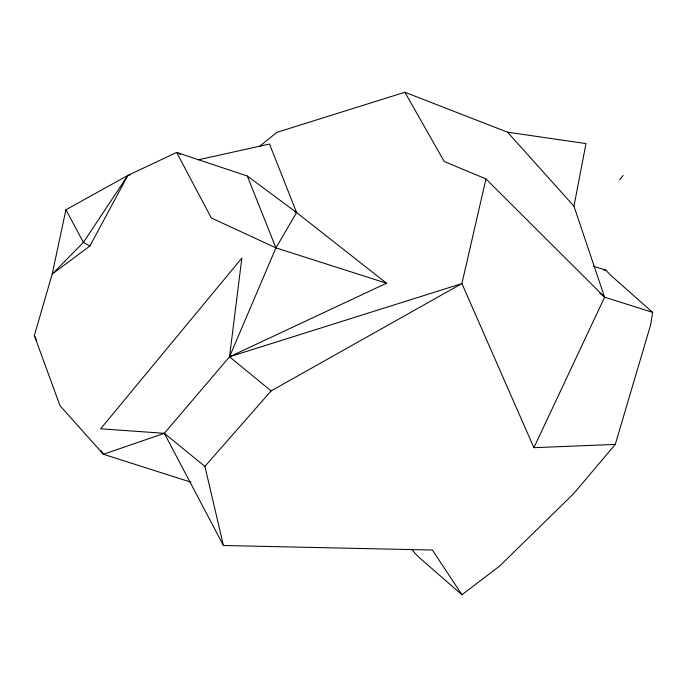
<?xml version="1.0" encoding="UTF-8"?>
<svg xmlns="http://www.w3.org/2000/svg" width="687" height="687" viewBox="0 0 687 687"><rect width="100%" height="100%" fill="white"/><g stroke="black" fill="none" stroke-linecap="round" stroke-linejoin="round"><path stroke-width="1.03" d="M593.637 266.273L605.848 270.18L610.726 275.272L652.65 312.37L650.623 324.908L615.269 444.412L573.482 493.85L499.604 566.071L461.939 594.753L419.869 558.093L415.025 553.37L411.899 549.171M615.269 444.412L533.885 447.684L604.629 297.196L573.954 206.212L585.994 143.574L507.556 132.187L404.866 92.247L276.878 132.351L259.411 146.494M101.015 450.758L103.385 454.262L164.322 433.325L229.527 356.785L386.498 283.216L296.604 212.549L247.303 176.027L176.636 152.445L127.842 175.434L65.926 209.758L52.178 274.122L34.35 335.565L60.018 405.725L103.385 454.262L190.96 482.18M404.866 92.247L444.24 161.514L485.958 178.921L461.904 283.576L533.885 447.684M198.672 159.727L269.51 144.021L296.604 212.549L275.942 247.87L229.527 356.785L271.082 390.929L461.904 283.576L229.527 356.785L241.85 258.097L100.637 428.791L164.322 433.325L204.906 466.379L223.43 545.504L432.406 550.047L461.939 594.753M127.842 175.434L83.419 242.417L52.178 274.122L89.92 245.989L127.842 175.434L129.929 174.97M619.811 179.676L623.075 175.443M204.906 466.379L271.082 390.929M603.77 269.879L605.848 270.18M599.717 293.04L604.629 297.196L652.65 312.37M180.441 154.352L176.636 152.445L211.321 217.977L275.942 247.87L386.498 283.216M294.697 211.596L296.604 212.549M89.92 245.989L83.419 242.417L65.926 209.758M485.958 178.921L604.629 297.196M507.556 132.187L573.954 206.212M165.636 435.008L164.322 433.325L223.43 545.504M34.35 335.565L36.72 340.305M247.303 176.027L275.942 247.87"/></g></svg>
